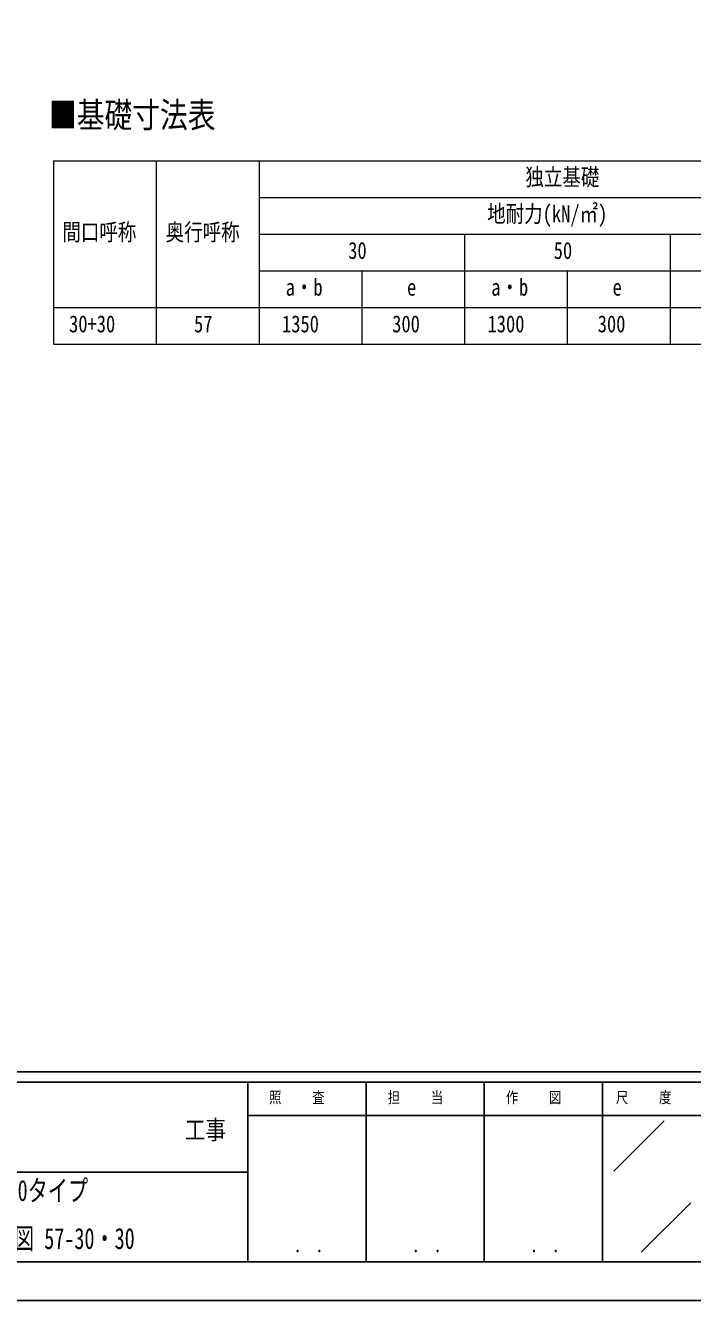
# Model space of a CAD drawing. Units: millimetres, scale not verified. Extents: x -14718 to 14718, y -10395 to 10395.
# Drawn here: x 3018 to 7561, y -10395 to -1712 of the extents above; entities that cross this region are included whole.
import ezdxf
from ezdxf.enums import TextEntityAlignment as Align

# ---------------------------------------------------------------- set-up
doc = ezdxf.new("R2010")
doc.units = ezdxf.units.MM
doc.header["$LTSCALE"] = 50
doc.layers.add('0-1_TABLE1', color=7, linetype='Continuous', lineweight=18)
doc.layers.add('0-2_USER1', color=3, linetype='Continuous')
doc.layers.add('0-7_YKK_ZWAK', color=7, linetype='Continuous')
doc.styles.add('ＭＳ ゴシック', font='')
doc.styles.get('ＭＳ ゴシック').set_extended_font_data('MS Gothic')

msp = doc.modelspace()

# ---------------------------------------------------------------- linework, layer by layer
at = {"layer": '0-1_TABLE1'}
for p, q in [((3208.57, -2632.44), (13008.57, -2632.44)), ((3208.57, -2632.44), (3208.57, -3882.44)), ((3908.57, -2632.44), (3908.57, -3882.44)), ((4608.57, -2632.44), (4608.57, -3882.44)), ((4608.57, -2882.44), (13008.57, -2882.44)), ((4608.57, -3132.44), (13008.57, -3132.44)), ((6008.57, -3132.44), (6008.57, -3882.44)), ((7408.57, -3132.44), (7408.57, -3882.44)), ((4608.57, -3382.44), (13008.57, -3382.44)), ((3208.57, -3632.44), (13008.57, -3632.44)), ((3208.57, -3882.44), (13008.57, -3882.44))]:
    msp.add_line(p, q, dxfattribs=at)
for points in [[(5308.57, -3382.44), (5308.57, -3632.44), (5308.57, -3882.44)], [(6708.57, -3382.44), (6708.57, -3632.44), (6708.57, -3882.44)]]:
    msp.add_lwpolyline(points, dxfattribs=at)
at = {"layer": '0-7_YKK_ZWAK'}
for p, q in [((13632.57, -8837.5), (-13667.43, -8837.5)), ((4532.57, -8907.5), (-17.43, -8907.5)), ((5337.57, -8907.5), (5337.57, -10132.5)), ((6142.57, -8907.5), (6142.57, -10132.5)), ((6947.57, -8907.5), (6947.57, -10132.5)), ((7647.57, -8907.5), (6947.57, -8907.5)), ((6947.57, -9135), (4532.57, -9135)), ((6947.57, -9135), (7647.57, -9135)), ((7024.87, -9514.02), (7367.63, -9171.25)), ((-17.43, -9520), (4532.57, -9520)), ((7212.35, -10065.96), (7549.12, -9729.19)), ((-17.43, -10132.5), (4532.57, -10132.5)), ((4532.57, -10132.5), (6947.57, -10132.5)), ((6947.57, -10132.5), (7647.57, -10132.5))]:
    msp.add_line(p, q, dxfattribs=at)
msp.add_lwpolyline([(-14717.5, -10395), (14717.5, -10395), (14717.5, 10395), (-14717.5, 10395)], close=True, dxfattribs=at)
msp.add_lwpolyline([(6947.57, -8907.5), (4532.57, -8907.5), (4532.57, -10132.5)], dxfattribs=at)

# ---------------------------------------------------------------- texts
at = {"layer": '0-1_TABLE1', "style": 'ＭＳ ゴシック', "width": 0.8}
for s, p in [('独立基礎', (6422.97, -2836.19)), ('地耐力(kN/㎡)', (6162.57, -3086.19)), ('間口呼称', (3268.77, -3211.19)), ('奥行呼称', (3972.97, -3211.19)), ('30', (5216.17, -3336.19)), ('50', (6616.17, -3336.19)), ('a・b', (4790.57, -3586.19)), ('e', (5616.57, -3586.19)), ('a・b', (6190.57, -3586.19)), ('e', (7016.57, -3586.19)), ('30+30', (3314.97, -3836.19)), ('57', (4166.17, -3836.19)), ('1350', (4765.37, -3836.19)), ('300', (5515.77, -3836.19)), ('1300', (6165.37, -3836.19)), ('300', (6915.77, -3836.19))]:
    msp.add_text(s, height=115.5, dxfattribs=at).set_placement(p, align=Align.BOTTOM_LEFT)
at = {"layer": '0-2_USER1', "style": 'ＭＳ ゴシック'}
for s, height, width, p in [('■基礎寸法表', 173.2, 0.8, (3178.29, -2459.3)), ('カーポート エフルージュ FIRST 600タイプ', 143.7, 0.7, (770.78, -9760.92)), ('1台用（V0=36m/s地域仕様） M合掌セット 姿図 57-30・30', 143.7, 0.7, (198.2, -10087.58))]:
    msp.add_text(s, height=height, dxfattribs=dict(at, width=width)).set_placement(p, align=Align.BOTTOM_LEFT)
at = {"layer": '0-7_YKK_ZWAK', "style": 'ＭＳ ゴシック', "width": 0.8}
for s, height, p in [('照     査', 76.98, (4677.47, -9073.75)), ('担     当', 76.98, (5485.27, -9073.75)), ('作     図', 76.98, (6290.27, -9073.75)), ('尺     度', 76.98, (7039.97, -9073.75)), ('工事', 128.3, (4103.17, -9336.13)), ('． ．', 90.71, (4847.5, -10095.23)), ('． ．', 90.71, (5652.5, -10095.23)), ('． ．', 90.71, (6457.5, -10095.23))]:
    msp.add_text(s, height=height, dxfattribs=at).set_placement(p, align=Align.BOTTOM_LEFT)

doc.saveas('drawing.dxf')
